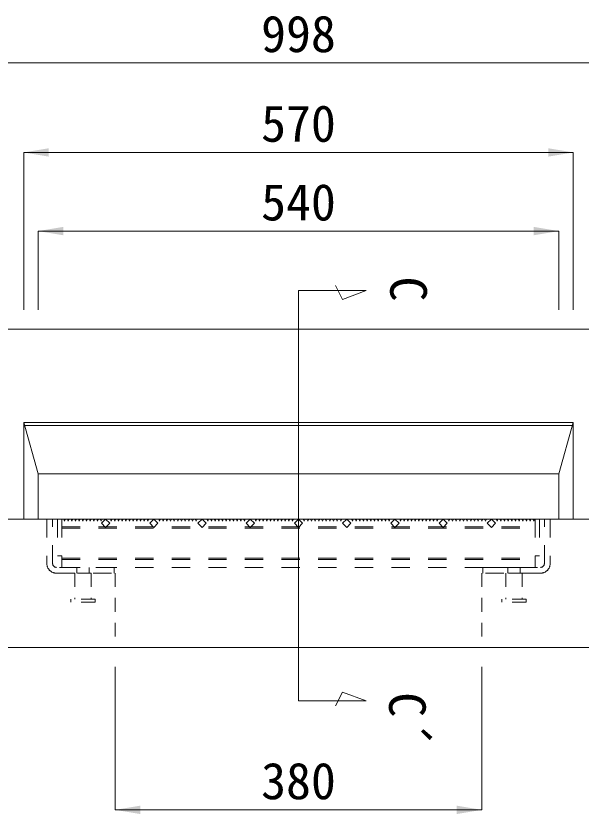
# Model space of a CAD drawing. Units: millimetres at full size. Extents: x 5964 to 125098, y -10801 to 28073.
# Drawn here: x 29669 to 30255, y 1704 to 2532 of the extents above; entities that cross this region are included whole.
import ezdxf
from ezdxf.enums import TextEntityAlignment as Align

# ---------------------------------------------------------------- set-up
doc = ezdxf.new("R2010")
doc.units = ezdxf.units.MM
doc.header["$LTSCALE"] = 19
doc.linetypes.add('USER1', pattern=[1.35, 0.75, -0.6])
doc.linetypes.add('USER3', pattern=[2, 1, -1])
for name, color, linetype, lineweight in [('0_2', 7, 'Continuous', 20), ('インサート', 3, 'USER1', 9), ('グレーチング', 7, 'USER1', 5), ('寸法線', 7, 'Continuous', 9), ('本体', 2, 'Continuous', 9)]:
    doc.layers.add(name, color=color, linetype=linetype, lineweight=lineweight)
doc.styles.add('ＭＳ ゴシック', font='')
doc.styles.get('ＭＳ ゴシック').set_extended_font_data('MS Gothic')

# ---------------------------------------------------------------- blocks, each defined once
blk = doc.blocks.new('filled_arrow')
at = {"color": 0, "linetype": 'Continuous', "lineweight": -2}
blk.add_solid([(7.5, 1.25), (0, 0), (7.5, -1.25)], dxfattribs=at)

msp = doc.modelspace()

# ---------------------------------------------------------------- linework, layer by layer
at = {"layer": 'インサート'}
for p, q in [((29729.81, 1954.03), (29729.81, 1927.03)), ((29746.81, 1954.03), (29729.81, 1954.03)), ((29746.81, 1954.03), (29746.81, 1927.03)), ((30176.81, 1954.03), (30176.81, 1927.03)), ((30193.81, 1954.03), (30176.81, 1954.03)), ((30193.81, 1954.03), (30193.81, 1927.03)), ((29750.81, 1927.03), (29725.81, 1927.03)), ((29725.81, 1927.03), (29725.81, 1924.03)), ((29750.81, 1924.03), (29725.81, 1924.03)), ((29750.81, 1927.03), (29750.81, 1924.03)), ((30197.81, 1927.03), (30172.81, 1927.03)), ((30172.81, 1927.03), (30172.81, 1924.03)), ((30197.81, 1924.03), (30172.81, 1924.03)), ((30197.81, 1927.03), (30197.81, 1924.03))]:
    msp.add_line(p, q, dxfattribs=at)
at = {"layer": 'グレーチング', "linetype": 'USER3'}
for p, q in [((29700.81, 2010.03), (29700.81, 1964.03)), ((29700.81, 2010.03), (29706.81, 2010.03)), ((29706.81, 1964.03), (29706.81, 2010.03)), ((29711.81, 2010.03), (29711.81, 1972.03)), ((29711.81, 2010.03), (29716.31, 2010.03)), ((29716.31, 2010.03), (30207.31, 2010.03)), ((29716.31, 2010.03), (29716.31, 1960.03)), ((29716.31, 2010.03), (29716.31, 1972.03)), ((29716.31, 2010.03), (29718.31, 2010.03)), ((29718.31, 2010.03), (29719.21, 2007.93)), ((29719.21, 2007.93), (29720.11, 2010.03)), ((29720.11, 2010.03), (29722.11, 2010.03)), ((29722.11, 2010.03), (29723.01, 2007.93)), ((29723.01, 2007.93), (29723.91, 2010.03)), ((29723.91, 2010.03), (29725.91, 2010.03)), ((29725.91, 2010.03), (29726.81, 2007.93)), ((29726.81, 2007.93), (29727.71, 2010.03)), ((29727.71, 2010.03), (29729.71, 2010.03)), ((29729.71, 2010.03), (29730.61, 2007.93)), ((29730.61, 2007.93), (29731.51, 2010.03)), ((29731.51, 2010.03), (29733.51, 2010.03)), ((29733.51, 2010.03), (29734.41, 2007.93)), ((29734.41, 2007.93), (29735.31, 2010.03)), ((29735.31, 2010.03), (29737.31, 2010.03)), ((29737.31, 2010.03), (29738.21, 2007.93)), ((29738.21, 2007.93), (29739.11, 2010.03)), ((29739.11, 2010.03), (29741.11, 2010.03)), ((29741.11, 2010.03), (29742.01, 2007.93)), ((29742.01, 2007.93), (29742.91, 2010.03)), ((29742.91, 2010.03), (29744.91, 2010.03)), ((29744.91, 2010.03), (29745.81, 2007.93)), ((29745.81, 2007.93), (29746.71, 2010.03)), ((29746.71, 2010.03), (29748.71, 2010.03)), ((29748.71, 2010.03), (29749.61, 2007.93)), ((29749.61, 2007.93), (29750.51, 2010.03)), ((29750.51, 2010.03), (29752.51, 2010.03)), ((29752.51, 2010.03), (29753.41, 2007.93)), ((29753.41, 2007.93), (29754.31, 2010.03)), ((29754.31, 2010.03), (29756.31, 2010.03)), ((29756.31, 2010.03), (29757.21, 2007.93)), ((29757.21, 2007.93), (29758.11, 2010.03)), ((29761.81, 2010.03), (29757.57, 2005.78)), ((29757.57, 2005.78), (29761.81, 2001.54)), ((29766.06, 2005.78), (29761.81, 2010.03)), ((29761.81, 2001.54), (29766.06, 2005.78)), ((29764.81, 2010.03), (29766.81, 2010.03)), ((29766.81, 2010.03), (29767.71, 2007.93)), ((29767.71, 2007.93), (29768.61, 2010.03)), ((29768.61, 2010.03), (29770.61, 2010.03)), ((29770.61, 2010.03), (29771.51, 2007.93)), ((29771.51, 2007.93), (29772.41, 2010.03)), ((29772.41, 2010.03), (29774.41, 2010.03)), ((29774.41, 2010.03), (29775.31, 2007.93)), ((29775.31, 2007.93), (29776.21, 2010.03)), ((29776.21, 2010.03), (29778.21, 2010.03)), ((29778.21, 2010.03), (29779.11, 2007.93)), ((29779.11, 2007.93), (29780.01, 2010.03)), ((29780.01, 2010.03), (29782.01, 2010.03)), ((29782.01, 2010.03), (29782.91, 2007.93)), ((29782.91, 2007.93), (29783.81, 2010.03)), ((29783.81, 2010.03), (29785.81, 2010.03)), ((29785.81, 2010.03), (29786.71, 2007.93)), ((29786.71, 2007.93), (29787.61, 2010.03)), ((29787.61, 2010.03), (29789.61, 2010.03)), ((29789.61, 2010.03), (29790.51, 2007.93)), ((29790.51, 2007.93), (29791.41, 2010.03)), ((29791.41, 2010.03), (29793.41, 2010.03)), ((29793.41, 2010.03), (29794.31, 2007.93)), ((29794.31, 2007.93), (29795.21, 2010.03)), ((29795.21, 2010.03), (29797.21, 2010.03)), ((29797.21, 2010.03), (29798.11, 2007.93)), ((29798.11, 2007.93), (29799.01, 2010.03)), ((29799.01, 2010.03), (29801.01, 2010.03)), ((29801.01, 2010.03), (29801.91, 2007.93)), ((29801.91, 2007.93), (29802.81, 2010.03)), ((29802.81, 2010.03), (29804.81, 2010.03)), ((29804.81, 2010.03), (29805.71, 2007.93)), ((29805.71, 2007.93), (29806.61, 2010.03)), ((29806.61, 2010.03), (29808.81, 2010.03)), ((29811.81, 2010.03), (29807.57, 2005.78)), ((29807.57, 2005.78), (29811.81, 2001.54)), ((29816.06, 2005.78), (29811.81, 2010.03)), ((29811.81, 2001.54), (29816.06, 2005.78)), ((29814.81, 2010.03), (29816.81, 2010.03)), ((29816.81, 2010.03), (29817.71, 2007.93)), ((29817.71, 2007.93), (29818.61, 2010.03)), ((29818.61, 2010.03), (29820.61, 2010.03)), ((29820.61, 2010.03), (29821.51, 2007.93)), ((29821.51, 2007.93), (29822.41, 2010.03)), ((29822.41, 2010.03), (29824.41, 2010.03)), ((29824.41, 2010.03), (29825.31, 2007.93)), ((29825.31, 2007.93), (29826.21, 2010.03)), ((29826.21, 2010.03), (29828.21, 2010.03)), ((29828.21, 2010.03), (29829.11, 2007.93)), ((29829.11, 2007.93), (29830.01, 2010.03)), ((29830.01, 2010.03), (29832.01, 2010.03)), ((29832.01, 2010.03), (29832.91, 2007.93)), ((29832.91, 2007.93), (29833.81, 2010.03)), ((29833.81, 2010.03), (29835.81, 2010.03)), ((29835.81, 2010.03), (29836.71, 2007.93)), ((29836.71, 2007.93), (29837.61, 2010.03)), ((29837.61, 2010.03), (29839.61, 2010.03)), ((29839.61, 2010.03), (29840.51, 2007.93)), ((29840.51, 2007.93), (29841.41, 2010.03)), ((29841.41, 2010.03), (29843.41, 2010.03)), ((29843.41, 2010.03), (29844.31, 2007.93)), ((29844.31, 2007.93), (29845.21, 2010.03)), ((29845.21, 2010.03), (29847.21, 2010.03)), ((29847.21, 2010.03), (29848.11, 2007.93)), ((29848.11, 2007.93), (29849.01, 2010.03)), ((29849.01, 2010.03), (29851.01, 2010.03)), ((29851.01, 2010.03), (29851.91, 2007.93)), ((29851.91, 2007.93), (29852.81, 2010.03)), ((29852.81, 2010.03), (29854.81, 2010.03)), ((29854.81, 2010.03), (29855.71, 2007.93)), ((29855.71, 2007.93), (29856.61, 2010.03)), ((29856.61, 2010.03), (29858.81, 2010.03)), ((29861.81, 2010.03), (29857.57, 2005.78)), ((29857.57, 2005.78), (29861.81, 2001.54)), ((29866.06, 2005.78), (29861.81, 2010.03)), ((29861.81, 2001.54), (29866.06, 2005.78)), ((29864.81, 2010.03), (29866.81, 2010.03)), ((29866.81, 2010.03), (29867.71, 2007.93)), ((29867.71, 2007.93), (29868.61, 2010.03)), ((29868.61, 2010.03), (29870.61, 2010.03)), ((29870.61, 2010.03), (29871.51, 2007.93)), ((29871.51, 2007.93), (29872.41, 2010.03)), ((29872.41, 2010.03), (29874.41, 2010.03)), ((29874.41, 2010.03), (29875.31, 2007.93)), ((29875.31, 2007.93), (29876.21, 2010.03)), ((29876.21, 2010.03), (29878.21, 2010.03)), ((29878.21, 2010.03), (29879.11, 2007.93)), ((29879.11, 2007.93), (29880.01, 2010.03)), ((29880.01, 2010.03), (29882.01, 2010.03)), ((29882.01, 2010.03), (29882.91, 2007.93)), ((29882.91, 2007.93), (29883.81, 2010.03)), ((29883.81, 2010.03), (29885.81, 2010.03)), ((29885.81, 2010.03), (29886.71, 2007.93)), ((29886.71, 2007.93), (29887.61, 2010.03)), ((29887.61, 2010.03), (29889.61, 2010.03)), ((29889.61, 2010.03), (29890.51, 2007.93)), ((29890.51, 2007.93), (29891.41, 2010.03)), ((29891.41, 2010.03), (29893.41, 2010.03)), ((29893.41, 2010.03), (29894.31, 2007.93)), ((29894.31, 2007.93), (29895.21, 2010.03)), ((29895.21, 2010.03), (29897.21, 2010.03)), ((29897.21, 2010.03), (29898.11, 2007.93)), ((29898.11, 2007.93), (29899.01, 2010.03)), ((29899.01, 2010.03), (29901.01, 2010.03)), ((29901.01, 2010.03), (29901.91, 2007.93)), ((29901.91, 2007.93), (29902.81, 2010.03)), ((29902.81, 2010.03), (29904.81, 2010.03)), ((29904.81, 2010.03), (29905.71, 2007.93)), ((29905.71, 2007.93), (29906.61, 2010.03)), ((29906.61, 2010.03), (29908.81, 2010.03)), ((29911.81, 2010.03), (29907.57, 2005.78)), ((29907.57, 2005.78), (29911.81, 2001.54)), ((29916.06, 2005.78), (29911.81, 2010.03)), ((29911.81, 2001.54), (29916.06, 2005.78)), ((29914.81, 2010.03), (29916.81, 2010.03)), ((29916.81, 2010.03), (29917.71, 2007.93)), ((29917.71, 2007.93), (29918.61, 2010.03)), ((29918.61, 2010.03), (29920.61, 2010.03)), ((29920.61, 2010.03), (29921.51, 2007.93)), ((29921.51, 2007.93), (29922.41, 2010.03)), ((29922.41, 2010.03), (29924.41, 2010.03)), ((29924.41, 2010.03), (29925.31, 2007.93)), ((29925.31, 2007.93), (29926.21, 2010.03)), ((29926.21, 2010.03), (29928.21, 2010.03)), ((29928.21, 2010.03), (29929.11, 2007.93)), ((29929.11, 2007.93), (29930.01, 2010.03)), ((29930.01, 2010.03), (29932.01, 2010.03)), ((29932.01, 2010.03), (29932.91, 2007.93)), ((29932.91, 2007.93), (29933.81, 2010.03)), ((29933.81, 2010.03), (29935.81, 2010.03)), ((29935.81, 2010.03), (29936.71, 2007.93)), ((29936.71, 2007.93), (29937.61, 2010.03)), ((29937.61, 2010.03), (29939.61, 2010.03)), ((29939.61, 2010.03), (29940.51, 2007.93)), ((29940.51, 2007.93), (29941.41, 2010.03)), ((29941.41, 2010.03), (29943.41, 2010.03)), ((29943.41, 2010.03), (29944.31, 2007.93)), ((29944.31, 2007.93), (29945.21, 2010.03)), ((29945.21, 2010.03), (29947.21, 2010.03)), ((29947.21, 2010.03), (29948.11, 2007.93)), ((29948.11, 2007.93), (29949.01, 2010.03)), ((29949.01, 2010.03), (29951.01, 2010.03)), ((29951.01, 2010.03), (29951.91, 2007.93)), ((29951.91, 2007.93), (29952.81, 2010.03)), ((29952.81, 2010.03), (29954.81, 2010.03)), ((29954.81, 2010.03), (29955.71, 2007.93)), ((29955.71, 2007.93), (29956.61, 2010.03)), ((29956.61, 2010.03), (29958.81, 2010.03)), ((29961.81, 2010.03), (29957.57, 2005.78)), ((29957.57, 2005.78), (29961.81, 2001.54)), ((29966.06, 2005.78), (29961.81, 2010.03)), ((29961.81, 2001.54), (29966.06, 2005.78)), ((29964.81, 2010.03), (29966.81, 2010.03)), ((29966.81, 2010.03), (29967.71, 2007.93)), ((29967.71, 2007.93), (29968.61, 2010.03)), ((29968.61, 2010.03), (29970.61, 2010.03)), ((29970.61, 2010.03), (29971.51, 2007.93)), ((29971.51, 2007.93), (29972.41, 2010.03)), ((29972.41, 2010.03), (29974.41, 2010.03)), ((29974.41, 2010.03), (29975.31, 2007.93)), ((29975.31, 2007.93), (29976.21, 2010.03)), ((29976.21, 2010.03), (29978.21, 2010.03)), ((29978.21, 2010.03), (29979.11, 2007.93)), ((29979.11, 2007.93), (29980.01, 2010.03)), ((29980.01, 2010.03), (29982.01, 2010.03)), ((29982.01, 2010.03), (29982.91, 2007.93)), ((29982.91, 2007.93), (29983.81, 2010.03)), ((29983.81, 2010.03), (29985.81, 2010.03)), ((29985.81, 2010.03), (29986.71, 2007.93)), ((29986.71, 2007.93), (29987.61, 2010.03)), ((29987.61, 2010.03), (29989.61, 2010.03)), ((29989.61, 2010.03), (29990.51, 2007.93)), ((29990.51, 2007.93), (29991.41, 2010.03)), ((29991.41, 2010.03), (29993.41, 2010.03)), ((29993.41, 2010.03), (29994.31, 2007.93)), ((29994.31, 2007.93), (29995.21, 2010.03)), ((29995.21, 2010.03), (29997.21, 2010.03)), ((29997.21, 2010.03), (29998.11, 2007.93)), ((29998.11, 2007.93), (29999.01, 2010.03)), ((29999.01, 2010.03), (30001.01, 2010.03)), ((30001.01, 2010.03), (30001.91, 2007.93)), ((30001.91, 2007.93), (30002.81, 2010.03)), ((30002.81, 2010.03), (30004.81, 2010.03)), ((30004.81, 2010.03), (30005.71, 2007.93)), ((30005.71, 2007.93), (30006.61, 2010.03)), ((30006.61, 2010.03), (30008.81, 2010.03)), ((30011.81, 2010.03), (30007.57, 2005.78)), ((30007.57, 2005.78), (30011.81, 2001.54)), ((30016.06, 2005.78), (30011.81, 2010.03)), ((30011.81, 2001.54), (30016.06, 2005.78)), ((30014.81, 2010.03), (30016.81, 2010.03)), ((30016.81, 2010.03), (30017.71, 2007.93)), ((30017.71, 2007.93), (30018.61, 2010.03)), ((30018.61, 2010.03), (30020.61, 2010.03)), ((30020.61, 2010.03), (30021.51, 2007.93)), ((30021.51, 2007.93), (30022.41, 2010.03)), ((30022.41, 2010.03), (30024.41, 2010.03)), ((30024.41, 2010.03), (30025.31, 2007.93)), ((30025.31, 2007.93), (30026.21, 2010.03)), ((30026.21, 2010.03), (30028.21, 2010.03)), ((30028.21, 2010.03), (30029.11, 2007.93)), ((30029.11, 2007.93), (30030.01, 2010.03)), ((30030.01, 2010.03), (30032.01, 2010.03)), ((30032.01, 2010.03), (30032.91, 2007.93)), ((30032.91, 2007.93), (30033.81, 2010.03)), ((30033.81, 2010.03), (30035.81, 2010.03)), ((30035.81, 2010.03), (30036.71, 2007.93)), ((30036.71, 2007.93), (30037.61, 2010.03)), ((30037.61, 2010.03), (30039.61, 2010.03)), ((30039.61, 2010.03), (30040.51, 2007.93)), ((30040.51, 2007.93), (30041.41, 2010.03)), ((30041.41, 2010.03), (30043.41, 2010.03)), ((30043.41, 2010.03), (30044.31, 2007.93)), ((30044.31, 2007.93), (30045.21, 2010.03)), ((30045.21, 2010.03), (30047.21, 2010.03)), ((30047.21, 2010.03), (30048.11, 2007.93)), ((30048.11, 2007.93), (30049.01, 2010.03)), ((30049.01, 2010.03), (30051.01, 2010.03)), ((30051.01, 2010.03), (30051.91, 2007.93)), ((30051.91, 2007.93), (30052.81, 2010.03)), ((30052.81, 2010.03), (30054.81, 2010.03)), ((30054.81, 2010.03), (30055.71, 2007.93)), ((30055.71, 2007.93), (30056.61, 2010.03)), ((30056.61, 2010.03), (30058.81, 2010.03)), ((30061.81, 2010.03), (30057.57, 2005.78)), ((30057.57, 2005.78), (30061.81, 2001.54)), ((30066.06, 2005.78), (30061.81, 2010.03)), ((30061.81, 2001.54), (30066.06, 2005.78)), ((30064.81, 2010.03), (30066.81, 2010.03)), ((30066.81, 2010.03), (30067.71, 2007.93)), ((30067.71, 2007.93), (30068.61, 2010.03)), ((30068.61, 2010.03), (30070.61, 2010.03)), ((30070.61, 2010.03), (30071.51, 2007.93)), ((30071.51, 2007.93), (30072.41, 2010.03)), ((30072.41, 2010.03), (30074.41, 2010.03)), ((30074.41, 2010.03), (30075.31, 2007.93)), ((30075.31, 2007.93), (30076.21, 2010.03)), ((30076.21, 2010.03), (30078.21, 2010.03)), ((30078.21, 2010.03), (30079.11, 2007.93)), ((30079.11, 2007.93), (30080.01, 2010.03)), ((30080.01, 2010.03), (30082.01, 2010.03)), ((30082.01, 2010.03), (30082.91, 2007.93)), ((30082.91, 2007.93), (30083.81, 2010.03)), ((30083.81, 2010.03), (30085.81, 2010.03)), ((30085.81, 2010.03), (30086.71, 2007.93)), ((30086.71, 2007.93), (30087.61, 2010.03)), ((30087.61, 2010.03), (30089.61, 2010.03)), ((30089.61, 2010.03), (30090.51, 2007.93)), ((30090.51, 2007.93), (30091.41, 2010.03)), ((30091.41, 2010.03), (30093.41, 2010.03)), ((30093.41, 2010.03), (30094.31, 2007.93)), ((30094.31, 2007.93), (30095.21, 2010.03)), ((30095.21, 2010.03), (30097.21, 2010.03)), ((30097.21, 2010.03), (30098.11, 2007.93)), ((30098.11, 2007.93), (30099.01, 2010.03)), ((30099.01, 2010.03), (30101.01, 2010.03)), ((30101.01, 2010.03), (30101.91, 2007.93)), ((30101.91, 2007.93), (30102.81, 2010.03)), ((30102.81, 2010.03), (30104.81, 2010.03)), ((30104.81, 2010.03), (30105.71, 2007.93)), ((30105.71, 2007.93), (30106.61, 2010.03)), ((30106.61, 2010.03), (30108.81, 2010.03)), ((30111.81, 2010.03), (30107.57, 2005.78)), ((30107.57, 2005.78), (30111.81, 2001.54)), ((30116.06, 2005.78), (30111.81, 2010.03)), ((30111.81, 2001.54), (30116.06, 2005.78)), ((30114.81, 2010.03), (30116.81, 2010.03)), ((30116.81, 2010.03), (30117.71, 2007.93)), ((30117.71, 2007.93), (30118.61, 2010.03)), ((30118.61, 2010.03), (30120.61, 2010.03)), ((30120.61, 2010.03), (30121.51, 2007.93)), ((30121.51, 2007.93), (30122.41, 2010.03)), ((30122.41, 2010.03), (30124.41, 2010.03)), ((30124.41, 2010.03), (30125.31, 2007.93)), ((30125.31, 2007.93), (30126.21, 2010.03)), ((30126.21, 2010.03), (30128.21, 2010.03)), ((30128.21, 2010.03), (30129.11, 2007.93)), ((30129.11, 2007.93), (30130.01, 2010.03)), ((30130.01, 2010.03), (30132.01, 2010.03)), ((30132.01, 2010.03), (30132.91, 2007.93)), ((30132.91, 2007.93), (30133.81, 2010.03)), ((30133.81, 2010.03), (30135.81, 2010.03)), ((30135.81, 2010.03), (30136.71, 2007.93)), ((30136.71, 2007.93), (30137.61, 2010.03)), ((30137.61, 2010.03), (30139.61, 2010.03)), ((30139.61, 2010.03), (30140.51, 2007.93)), ((30140.51, 2007.93), (30141.41, 2010.03)), ((30141.41, 2010.03), (30143.41, 2010.03)), ((30143.41, 2010.03), (30144.31, 2007.93)), ((30144.31, 2007.93), (30145.21, 2010.03)), ((30145.21, 2010.03), (30147.21, 2010.03)), ((30147.21, 2010.03), (30148.11, 2007.93)), ((30148.11, 2007.93), (30149.01, 2010.03)), ((30149.01, 2010.03), (30151.01, 2010.03)), ((30151.01, 2010.03), (30151.91, 2007.93)), ((30151.91, 2007.93), (30152.81, 2010.03)), ((30152.81, 2010.03), (30154.81, 2010.03)), ((30154.81, 2010.03), (30155.71, 2007.93)), ((30155.71, 2007.93), (30156.61, 2010.03)), ((30156.61, 2010.03), (30158.81, 2010.03)), ((30161.81, 2010.03), (30157.57, 2005.78)), ((30157.57, 2005.78), (30161.81, 2001.54)), ((30166.06, 2005.78), (30161.81, 2010.03)), ((30161.81, 2001.54), (30166.06, 2005.78)), ((30164.81, 2010.03), (30166.81, 2010.03)), ((30166.81, 2010.03), (30167.71, 2007.93)), ((30167.71, 2007.93), (30168.61, 2010.03)), ((30168.61, 2010.03), (30170.61, 2010.03)), ((30170.61, 2010.03), (30171.51, 2007.93)), ((30171.51, 2007.93), (30172.41, 2010.03)), ((30172.41, 2010.03), (30174.41, 2010.03)), ((30174.41, 2010.03), (30175.31, 2007.93)), ((30175.31, 2007.93), (30176.21, 2010.03)), ((30176.21, 2010.03), (30178.21, 2010.03)), ((30178.21, 2010.03), (30179.11, 2007.93)), ((30179.11, 2007.93), (30180.01, 2010.03)), ((30180.01, 2010.03), (30182.01, 2010.03)), ((30182.01, 2010.03), (30182.91, 2007.93)), ((30182.91, 2007.93), (30183.81, 2010.03)), ((30183.81, 2010.03), (30185.81, 2010.03)), ((30185.81, 2010.03), (30186.71, 2007.93)), ((30186.71, 2007.93), (30187.61, 2010.03)), ((30187.61, 2010.03), (30189.61, 2010.03)), ((30189.61, 2010.03), (30190.51, 2007.93)), ((30190.51, 2007.93), (30191.41, 2010.03)), ((30191.41, 2010.03), (30193.41, 2010.03)), ((30193.41, 2010.03), (30194.31, 2007.93)), ((30194.31, 2007.93), (30195.21, 2010.03)), ((30195.21, 2010.03), (30197.21, 2010.03)), ((30197.21, 2010.03), (30198.11, 2007.93)), ((30198.11, 2007.93), (30199.01, 2010.03)), ((30199.01, 2010.03), (30201.01, 2010.03)), ((30201.01, 2010.03), (30201.91, 2007.93)), ((30201.91, 2007.93), (30202.81, 2010.03)), ((30202.81, 2010.03), (30204.81, 2010.03)), ((30204.81, 2010.03), (30205.71, 2007.93)), ((30205.71, 2007.93), (30206.61, 2010.03)), ((30211.81, 2010.03), (30207.31, 2010.03)), ((30207.31, 2010.03), (30207.31, 1960.03)), ((30207.31, 2010.03), (30207.31, 1972.03)), ((30211.81, 2010.03), (30211.81, 1972.03)), ((30216.81, 1964.03), (30216.81, 2010.03)), ((30222.81, 2010.03), (30216.81, 2010.03)), ((30222.81, 2010.03), (30222.81, 1964.03)), ((29716.31, 2002.03), (30207.31, 2002.03)), ((29716.31, 2000.53), (30207.31, 2000.53)), ((29711.81, 1972.03), (29716.31, 1972.03)), ((29716.31, 1969.53), (30207.31, 1969.53)), ((30211.81, 1972.03), (30207.31, 1972.03)), ((29716.31, 1968.03), (30207.31, 1968.03)), ((29770.81, 1960.03), (29710.81, 1960.03)), ((29710.81, 1954.03), (29770.81, 1954.03)), ((29716.31, 1960.03), (30207.31, 1960.03)), ((29731.81, 1960.03), (29731.81, 1954.03)), ((29744.81, 1960.03), (29744.81, 1954.03)), ((29770.81, 1954.03), (29770.81, 1960.03)), ((30152.81, 1960.03), (30212.81, 1960.03)), ((30152.81, 1954.03), (30152.81, 1960.03)), ((30212.81, 1954.03), (30152.81, 1954.03)), ((30178.81, 1960.03), (30178.81, 1954.03)), ((30191.81, 1960.03), (30191.81, 1954.03))]:
    msp.add_line(p, q, dxfattribs=at)
for centre, radius, start, end in [((29710.81, 1964.03), 10, 180, 270), ((29710.81, 1964.03), 4, 180, 270), ((30212.81, 1964.03), 4, 270, 0), ((30212.81, 1964.03), 10, 270, 0)]:
    msp.add_arc(centre, radius, start, end, dxfattribs=at)
at = {"layer": '寸法線'}
for p, q in [((29462.81, 2483.16), (30460.81, 2483.16)), ((30246.81, 2390.21), (29676.81, 2390.21)), ((29676.81, 2227.09), (29676.81, 2390.21)), ((30246.81, 2227.09), (30246.81, 2390.21)), ((29691.81, 2308.65), (30231.81, 2308.65)), ((29691.81, 2227.09), (29691.81, 2308.65)), ((30231.81, 2227.09), (30231.81, 2308.65)), ((30007.31, 2237.85), (30000.15, 2252.17)), ((29961.81, 2247.06), (29961.81, 1821.6)), ((29961.81, 2247.06), (30032.06, 2247.06)), ((30032.06, 2247.06), (30007.31, 2237.85)), ((29771.81, 1857.09), (29771.81, 1708.66)), ((30151.81, 1857.09), (30151.81, 1708.66)), ((30007.31, 1830.8), (30000.15, 1816.48)), ((30032.06, 1821.6), (30007.31, 1830.8)), ((29961.81, 1821.6), (30032.06, 1821.6)), ((29771.81, 1708.66), (30151.81, 1708.66))]:
    msp.add_line(p, q, dxfattribs=at)
at = {"layer": '本体', "lineweight": 20}
for p, q in [((29468.81, 2207.09), (30454.81, 2207.09)), ((29470.84, 2010.09), (30452.79, 2010.09)), ((29462.81, 1877.09), (30460.81, 1877.09))]:
    msp.add_line(p, q, dxfattribs=at)
at = {"layer": '本体'}
for p, q in [((29676.81, 2110.09), (30246.81, 2110.09)), ((29676.81, 2110.09), (29676.81, 2010.09)), ((29691.81, 2057.09), (29676.81, 2110.09)), ((30231.81, 2057.09), (30246.81, 2110.09)), ((30246.81, 2110.09), (30246.81, 2010.09)), ((29691.81, 2057.09), (30231.81, 2057.09)), ((29691.81, 2057.09), (29691.81, 2010.09)), ((30231.81, 2057.09), (30231.81, 2010.09))]:
    msp.add_line(p, q, dxfattribs=at)
at = {"layer": '本体', "lineweight": 5}
msp.add_line((29677.66, 2107.09), (30245.96, 2107.09), dxfattribs=at)
at = {"layer": '本体', "linetype": 'USER1'}
for p, q in [((29771.81, 1953.97), (29771.81, 1877.09)), ((30151.81, 1953.97), (30151.81, 1877.09))]:
    msp.add_line(p, q, dxfattribs=at)

# ---------------------------------------------------------------- block references
at = {"layer": '寸法線', "xscale": 3.47, "yscale": 3.47}
for p in [(29676.81, 2390.21), (29691.81, 2308.65), (29771.81, 1708.66)]:
    msp.add_blockref('filled_arrow', p, dxfattribs=at)
at = {"layer": '寸法線', "xscale": 3.47, "yscale": 3.47, "rotation": 180}
for p in [(30246.81, 2390.21), (30231.81, 2308.65), (30151.81, 1708.66)]:
    msp.add_blockref('filled_arrow', p, dxfattribs=at)

# ---------------------------------------------------------------- texts
at = {"layer": '0_2', "style": 'ＭＳ ゴシック'}
for s, p in [('C', (30045.56, 2261.58)), ('C´', (30044.36, 1830.58))]:
    msp.add_text(s, height=37.98, rotation=270, dxfattribs=at).set_placement(p, align=Align.BOTTOM_LEFT)
at = {"layer": '寸法線', "style": 'ＭＳ ゴシック'}
for s, p in [('998', (29961.81, 2513.16)), ('570', (29961.81, 2420.21)), ('540', (29961.81, 2338.65)), ('380', (29961.81, 1738.66))]:
    msp.add_text(s, height=37.98, dxfattribs=at).set_placement(p, align=Align.MIDDLE_CENTER)

doc.saveas('drawing.dxf')
